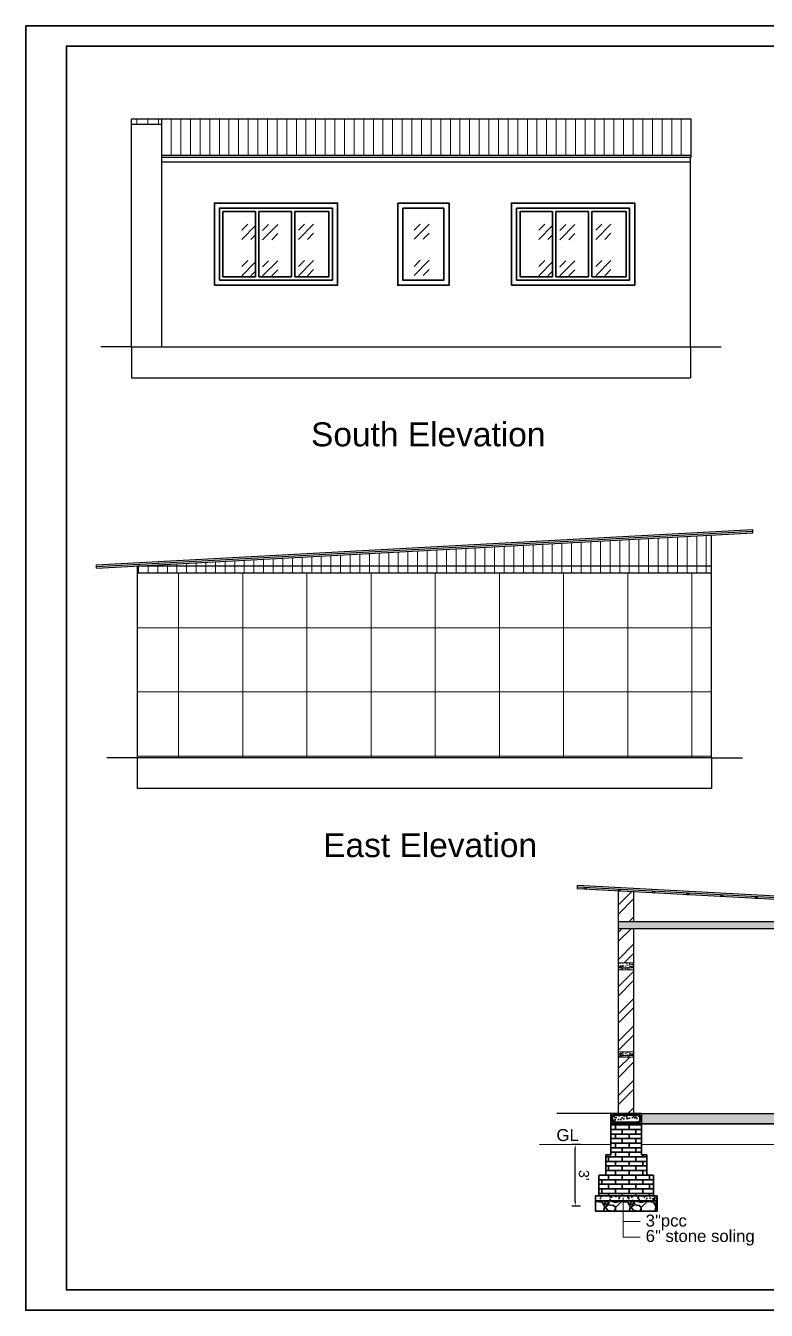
# Model space of a CAD drawing. Header units: inches. Extents: x 380359 to 404964, y -48881 to -44155.
# Drawn here: x 396868 to 397301, y -48221 to -47471 of the extents above; entities that cross this region are included whole.
import ezdxf

# ---------------------------------------------------------------- set-up
doc = ezdxf.new("R2010")
doc.units = ezdxf.units.IN
doc.header["$LTSCALE"] = 2
doc.header["$MEASUREMENT"] = 0
doc.header["$PDMODE"] = 34
doc.layers.get('0').update_dxf_attribs({"linetype": 'CONTINUOUS'})
doc.layers.get('DEFPOINTS').update_dxf_attribs({"color": 141, "linetype": 'CONTINUOUS'})
for name, color, linetype, lineweight in [('1', 7, 'CONTINUOUS', 13), ('door', 20, 'CONTINUOUS', 35), ('steps', 253, 'CONTINUOUS', 20), ('WALL - A', 1, 'CONTINUOUS', 40)]:
    doc.layers.add(name, color=color, linetype=linetype, lineweight=lineweight)
doc.layers.add('Normal Wall', color=7, linetype='CONTINUOUS', lineweight=35, true_color=0xffaf89)
doc.styles.add('Lettring Text', font='arial.ttf')
doc.styles.get("Standard").update_dxf_attribs({"font": 'ARIALN.TTF'})
doc.dimstyles.new('Copy of Standard', dxfattribs={"dimtxt": 6, "dimasz": 2.875, "dimexe": 2, "dimexo": 4, "dimgap": 2, "dimtad": 1, "dimdec": 0, "dimrnd": 1, "dimzin": 0, "dimdsep": 46, "dimlunit": 4, "dimtxsty": 'Lettring Text', "dimcen": 0.1, "dimclrd": 7, "dimclre": 7, "dimclrt": 7, "dimazin": 0, "dimtfac": 0.645, "dimtdec": 0, "dimtmove": 1, "dimatfit": 0, "dimfxl": 3, "dimfxlon": 1, "dimtfillclr": 256, "dimtolj": 1, "dimtzin": 0, "dimlwd": -1, "dimlwe": -1, "dimarcsym": 2})
pattern_1 = [(50, (-7278.583, -1192.748), (5.73808146, -0.50201708), [0.6, -6.6]), (355, (-7278.583, -1192.748), (-1.11001067, 6.01753707), [0.48, -5.28]), (100.4514445, (-7278.105, -1192.7897), (4.628070774, 5.51551993), [0.50992154, -5.6091369]), (46.1842, (-7278.583, -1191.148), (8.53793065, -1.32415425), [0.9, -9.9]), (96.6356355, (-7277.872, -1191.258), (7.47729557, 7.7929488), [0.76488274, -8.41371008]), (351.184164, (-7278.583, -1191.148), (7.47729556, 7.7929488), [0.72, -7.92]), (21, (-7277.783, -1191.548), (4.775256417, -3.220951125), [0.6, -6.6]), (326, (-7277.783, -1191.548), (1.946522655, 5.80120036), [0.48, -5.28]), (71.4514447, (-7277.385, -1191.8163), (6.721779014, 2.58024922), [0.50992152, -5.6091369]), (37.5, (-7278.5832, -1192.7479), (0.097278843, 2.663150831), [0, -5.216, 0, -5.36, 0, -5.3]), (7.5, (-7278.5832, -1192.748), (2.1045563, 3.155293695), [0, -3.056, 0, -5.096, 0, -2.02]), (327.5, (-7280.3672, -1192.7479), (4.270579489, -0.180438974), [0, -2, 0, -6.24, 0, -8.28]), (317.5, (-7281.167, -1192.748), (4.665489355, 0.80083986), [0, -2.6, 0, -4.144, 0, -5.88])]
pattern_2 = [(45, (-7278.583, -1192.748), (-7.9549513, 7.9549513), []), (45, (-7273.28, -1192.748), (-7.9549513, 7.9549513), [])]
pattern_3 = [(228.0127875, (36173.203, -17375.286), (-120, -135), [2.01804, -199.7863207]), (184.96974073, (36171.85303, -17376.78604), (180, 15), [3.46302, -342.8388714]), (132.51044708, (36168.403, -17377.086), (150, -165), [2.44182, -241.74048894]), (267.273689, (36162.553, -17380.83604), (15, 300), [3.15357, -312.2033706]), (292.83365418, (36162.403, -17383.98604), (-75, 180), [3.092325, -306.1405969]), (357.273689, (36163.603, -17386.83604), (-300, 15), [3.15357, -312.2033706]), (37.69424047, (36166.75303, -17386.98604), (-195, -150), [4.170435, -412.87272823]), (72.25532837, (36170.05303, -17384.43604), (105, 330), [3.93732, -389.79482245]), (121.42956562, (36171.253, -17380.68604), (-120, 195), [3.16425, -313.26109665]), (175.2363583, (36169.603, -17377.986), (165, -15), [3.61248, -177.0114387]), (222.3974378, (36166.00303, -17377.68604), (-180, -165), [4.67172, -462.5006251]), (138.81407483, (36177.403, -17380.986), (-105, 90), [1.594515, -157.8576722]), (171.4692344, (36176.203, -17379.93604), (195, -30), [3.033555, -300.32267124]), (225, (36173.203, -17379.486), (-2e-15, -15), [2.121315, -19.09188844]), (203.1985905, (36172.153, -17377.686), (75, 30), [1.14237, -113.0942266]), (291.8014095, (36171.103, -17378.136), (-15, 45), [1.615545, -79.1619271]), (30.9637565, (36171.703, -17379.636), (45, 30), [2.623935, -84.8403434]), (161.5650512, (36173.953, -17378.286), (30, -15), [1.897365, -45.5367999]), (16.38954033, (36162.403, -17378.136), (150, 45), [2.658, -263.1426772]), (70.34617594, (36164.953, -17377.386), (-60, -165), [2.229915, -220.7611162]), (293.1985905, (36173.953, -17375.286), (-30, 75), [2.284725, -111.9518716]), (343.61045967, (36174.853, -17377.386), (-150, 45), [2.658, -263.1426772]), (339.4439548, (36162.403, -17387.436), (-75, 30), [2.5632, -125.5968562]), (294.77514057, (36164.803, -17388.336), (-75, 165), [2.14767, -212.61964595]), (66.8014095, (36174.103, -17390.286), (30, 75), [2.284725, -111.9518716]), (17.35402464, (36175.003, -17388.186), (-195, -60), [2.514465, -248.9313542]), (69.4439548, (36166.753, -17390.286), (-30, -75), [1.2816, -126.8784562]), (101.3099325, (36173.203, -17390.286), (-15, 60), [0.76485, -75.7204427]), (165.9637565, (36173.053, -17389.536), (45, -15), [3.092325, -58.7542594]), (186.00900596, (36170.053, -17388.78604), (150, 15), [2.86575, -283.7088476]), (303.6900675, (36171.703, -17380.986), (-15, 30), [2.16333, -51.91993913]), (353.15722659, (36172.90303, -17382.78604), (255, -30), [3.77691, -373.91343936]), (60.9453959, (36176.653, -17383.236), (-60, -105), [1.54434, -152.8901121]), (90, (36177.403, -17381.886), (-15, 15), [0.9, -14.1]), (120.25643716, (36169.753, -17388.336), (60, -105), [2.08386, -206.30279984]), (48.0127875, (36168.703, -17386.536), (120, 135), [4.03608, -197.7682807]), (0, (36171.403, -17383.536), (15, 15), [3.9, -11.1]), (325.30484647, (36175.303, -17383.536), (150, -105), [2.37171, -234.7991145]), (254.0546041, (36177.253, -17384.886), (-15, -60), [2.18403, -107.01761834]), (207.64597536, (36176.65303, -17386.98604), (-285, -150), [3.555975, -352.04211273]), (175.42607874, (36173.50303, -17388.63604), (-195, 15), [3.761985, -372.4361011])]
pattern_4 = [(50, (332890.57, 68406.0687), (5.73808146, -0.50201708), [0.6, -6.6]), (355, (332890.57, 68406.0687), (-1.11001067, 6.01753707), [0.48, -5.28]), (100.4514, (332891.0484, 68406.027), (4.62807505, 5.51551634), [0.50992152, -5.6091369]), (46.1842, (332890.57, 68407.669), (8.5379284, -1.3241521), [0.9, -9.9]), (96.6356, (332891.282, 68407.558), (7.47730164, 7.79294297), [0.7648823, -8.413704]), (351.1842, (332890.57, 68407.669), (7.47729556, 7.7929488), [0.72, -7.92]), (21, (332891.37, 68407.2687), (4.77525642, -3.22095113), [0.6, -6.6]), (326, (332891.37, 68407.2687), (1.94652266, 5.80120036), [0.48, -5.28]), (71.4514, (332891.768, 68407.0003), (6.72178103, 2.58024397), [0.50992152, -5.6091369]), (37.5, (332890.5702, 68406.0687), (0.097278843, 2.66315083), [0, -5.216, 0, -5.36, 0, -5.3]), (7.5, (332890.5702, 68406.0687), (2.1045563, 3.155293695), [0, -3.056, 0, -5.096, 0, -2.02]), (327.5, (332888.7862, 68406.0687), (4.27057949, -0.180438974), [0, -2, 0, -6.24, 0, -8.28]), (317.5, (332887.986, 68406.0687), (4.66548935, 0.80083986), [0, -2.6, 0, -4.144, 0, -5.88])]

# ---------------------------------------------------------------- blocks, each defined once
blk = doc.blocks.new('*D592')
at = {"color": 7, "transparency": 16777216}
for p, q in [((397192, -48124.16), (397187, -48124.16)), ((397189, -48157.28), (397189, -48127.03)), ((397192, -48160.15), (397187, -48160.15))]:
    blk.add_line(p, q, dxfattribs=at)
at = {"color": 7, "linetype": 'ByBlock', "transparency": 16777216}
for points in [[(397189.48, -48127.03), (397188.52, -48127.03), (397189, -48124.16)], [(397189.48, -48157.28), (397188.52, -48157.28), (397189, -48160.15)]]:
    blk.add_solid(points, dxfattribs=at)
at = {"layer": 'DEFPOINTS', "color": 0, "linetype": 'ByBlock', "transparency": 16777216}
for p in [(397189, -48124.16), (397200.82, -48124.16), (397200.82, -48160.15)]:
    blk.add_point(p, dxfattribs=at)
at = {"color": 7, "linetype": 'ByBlock', "lineweight": 5, "transparency": 16777216, "insert": (397194.07, -48142.16), "char_height": 6, "attachment_point": 5, "rotation": 270.00118, "style": 'Lettring Text'}
blk.add_mtext("\\A1;3'", dxfattribs=at)

msp = doc.modelspace()

# ---------------------------------------------------------------- hatches: boundary and pattern name
at = {"linetype": 'ByBlock', "lineweight": 5}
h = msp.add_hatch(dxfattribs=at)
h.set_pattern_fill('AR-CONC', scale=0.5, style=0)
h.set_pattern_definition([(50, (350975.3918, 20785.5977), (3.58630091, -0.31376067), [0.375, -4.125]), (355, (350975.392, 20785.5977), (-0.69375667, 3.76096067), [0.3, -3.3]), (100.4514, (350975.6907, 20785.5716), (2.89254691, 3.44719771), [0.31870095, -3.50571056]), (46.1842, (350975.392, 20786.5977), (5.33620524, -0.82759507), [0.5625, -6.1875]), (96.6356, (350975.8365, 20786.5287), (4.67331353, 4.87058935), [0.47805144, -5.258565]), (351.1842, (350975.392, 20786.5977), (4.67330973, 4.870593), [0.45, -4.95]), (21, (350975.8918, 20786.3477), (2.98453526, -2.01309445), [0.375, -4.125]), (326, (350975.892, 20786.3477), (1.21657666, 3.62575023), [0.3, -3.3]), (71.4514, (350976.1406, 20786.18), (4.20111314, 1.61265248), [0.31870095, -3.50571056]), (37.5, (350975.3918, 20785.5977), (0.060799277, 1.66446927), [0, -3.26, 0, -3.35, 0, -3.3125]), (7.5, (350975.3918, 20785.5977), (1.315347687, 1.97205856), [0, -1.91, 0, -3.185, 0, -1.2625]), (327.5, (350974.2768, 20785.5977), (2.66911218, -0.112774359), [0, -1.25, 0, -3.9, 0, -5.175]), (317.5, (350973.7768, 20785.5977), (2.91593085, 0.50052491), [0, -1.625, 0, -2.59, 0, -3.675])])
h.paths.add_polyline_path([(397223.32, -48018.15), (397214.32, -48018.15), (397214.32, -48022.15), (397223.32, -48022.15)])
edge = h.paths.add_edge_path(flags=16)
edge.add_arc((397222.23, -48020.8), 0.496, 180, 268.05799, ccw=False)
edge.add_arc((397222.23, -48020.8), 0.496, 0, 180, ccw=False)
edge.add_arc((397222.23, -48020.8), 0.496, -91.94201, 0, ccw=False)
edge.add_line((397222.22, -48021.29), (397215.42, -48021.29))
edge.add_arc((397215.4, -48020.8), 0.496, 180, 271.94201, ccw=False)
edge.add_arc((397215.4, -48020.8), 0.496, 0, 180, ccw=False)
edge.add_arc((397215.4, -48020.8), 0.496, -88.05799, 0, ccw=False)
edge.add_line((397215.42, -48021.29), (397222.22, -48021.29))
h = msp.add_hatch(color=7, dxfattribs=at)
h.paths.add_polyline_path([(397222.73, -48020.52, 0.414214), (397222.23, -48020.03), (397222.07, -48020.06, 0.315664), (397221.74, -48020.52, 1)])
h.paths.add_polyline_path([(397215.57, -48020.06), (397215.4, -48020.03, 0.414214), (397214.9, -48020.52, 0.404321), (397215.38, -48021.02), (397215.42, -48021.02, 0.404321), (397215.9, -48020.52, 0.315664)])
h = msp.add_hatch(dxfattribs=at)
h.set_pattern_fill('AR-CONC', scale=0.5, style=0)
h.set_pattern_definition([(50, (350975.3918, 20734.5977), (3.58630091, -0.31376067), [0.375, -4.125]), (355, (350975.392, 20734.5977), (-0.69375667, 3.76096067), [0.3, -3.3]), (100.4514, (350975.6907, 20734.5716), (2.89254691, 3.44719771), [0.31870095, -3.50571056]), (46.1842, (350975.392, 20735.5977), (5.33620524, -0.82759507), [0.5625, -6.1875]), (96.6356, (350975.8365, 20735.5287), (4.67331353, 4.87058935), [0.47805144, -5.258565]), (351.1842, (350975.392, 20735.5977), (4.67330973, 4.870593), [0.45, -4.95]), (21, (350975.8918, 20735.3477), (2.98453526, -2.01309445), [0.375, -4.125]), (326, (350975.892, 20735.3477), (1.21657666, 3.62575023), [0.3, -3.3]), (71.4514, (350976.1406, 20735.18), (4.20111314, 1.61265248), [0.31870095, -3.50571056]), (37.5, (350975.3918, 20734.5977), (0.060799277, 1.66446927), [0, -3.26, 0, -3.35, 0, -3.3125]), (7.5, (350975.3918, 20734.5977), (1.315347687, 1.97205856), [0, -1.91, 0, -3.185, 0, -1.2625]), (327.5, (350974.2768, 20734.5977), (2.66911218, -0.112774359), [0, -1.25, 0, -3.9, 0, -5.175]), (317.5, (350973.7768, 20734.5977), (2.91593085, 0.50052491), [0, -1.625, 0, -2.59, 0, -3.675])])
h.paths.add_polyline_path([(397223.32, -48070.15), (397214.32, -48070.15), (397214.32, -48073.15), (397223.32, -48073.15)])
h.paths.add_polyline_path([(397222.22, -48072.29, -0.404321), (397221.74, -48071.8, -1), (397222.73, -48071.8, -0.424176), (397222.22, -48072.29), (397215.42, -48072.29, -0.424176), (397214.9, -48071.8, -1), (397215.9, -48071.8, -0.404321), (397215.42, -48072.29)], flags=16)
h = msp.add_hatch(color=7, dxfattribs=at)
h.paths.add_polyline_path([(397222.73, -48071.8, 0.414214), (397222.23, -48071.3), (397222.07, -48071.33, 0.315664), (397221.74, -48071.8, 1)])
h.paths.add_polyline_path([(397215.57, -48071.33), (397215.4, -48071.3, 0.414214), (397214.9, -48071.8, 0.404321), (397215.38, -48072.29), (397215.42, -48072.29, 0.404321), (397215.9, -48071.8, 0.315664)])
at = {"layer": '1', "ltscale": 5}
h = msp.add_hatch(dxfattribs=at)
h.set_pattern_fill('ANSI37', color=256, scale=300, angle=45, style=0)
h.set_pattern_definition([(90, (-4142.78, -984.797), (-37.5, 0), []), (180, (-4142.78, -984.797), (-4e-15, -37.5), [])])
h.paths.add_polyline_path([(397268.73, -47898.2), (397268.73, -47790.2), (396933.19, -47790.2), (396933.19, -47898.2)])
at = {"layer": 'door', "ltscale": 0.5}
h = msp.add_hatch(dxfattribs=at)
h.set_pattern_fill('GOST_GLASS', color=256, scale=2.5)
h.set_pattern_definition([(45, (34481.648, -16942.314), (21.21320344, 0), [12.5, -17.5]), (45, (34486.951, -16942.314), (21.21320344, 0), [5, -25]), (45, (34481.648, -16937.01), (21.21320344, 0), [5, -25])])
h.paths.add_polyline_path([(397002.11, -47579.18), (396983.11, -47579.18), (396983.11, -47617.18), (397002.11, -47617.18)])
h = msp.add_hatch(dxfattribs=at)
h.set_pattern_fill('GOST_GLASS', color=256, scale=2.5)
h.set_pattern_definition([(45, (34472.648, -16942.499), (21.21320344, 0), [12.5, -17.5]), (45, (34477.951, -16942.499), (21.21320344, 0), [5, -25]), (45, (34472.648, -16937.195), (21.21320344, 0), [5, -25])])
h.paths.add_polyline_path([(397023.11, -47579.37), (397004.11, -47579.18), (397004.11, -47617.18), (397023.11, -47617.37)])
h = msp.add_hatch(dxfattribs=at)
h.set_pattern_fill('GOST_GLASS', color=256, scale=2.5)
h.set_pattern_definition([(45, (34493.648, -16942.314), (21.21320344, 0), [12.5, -17.5]), (45, (34498.951, -16942.314), (21.21320344, 0), [5, -25]), (45, (34493.648, -16937.01), (21.21320344, 0), [5, -25])])
h.paths.add_polyline_path([(397045.11, -47579.18), (397025.11, -47579.18), (397025.11, -47617.18), (397045.11, -47617.18)])
h = msp.add_hatch(dxfattribs=at)
h.set_pattern_fill('GOST_GLASS', color=256, scale=2.5)
h.set_pattern_definition([(45, (35239.955, 3337.638), (21.21320344, 0), [12.5, -17.5]), (45, (35245.259, 3337.638), (21.21320344, 0), [5, -25]), (45, (35239.955, 3342.942), (21.21320344, 0), [5, -25])])
h.paths.add_polyline_path([(397088.26, -47577.18), (397088.26, -47619.18), (397112.26, -47619.18), (397112.26, -47577.18)])
h = msp.add_hatch(dxfattribs=at)
h.set_pattern_fill('GOST_GLASS', color=256, scale=2.5)
h.set_pattern_definition([(45, (34655.304, -16942.314), (21.21320344, 0), [12.5, -17.5]), (45, (34660.608, -16942.314), (21.21320344, 0), [5, -25]), (45, (34655.304, -16937.01), (21.21320344, 0), [5, -25])])
h.paths.add_polyline_path([(397175.76, -47579.18), (397156.76, -47579.18), (397156.76, -47617.18), (397175.76, -47617.18)])
h = msp.add_hatch(dxfattribs=at)
h.set_pattern_fill('GOST_GLASS', color=256, scale=2.5)
h.set_pattern_definition([(45, (34646.304, -16942.499), (21.21320344, 0), [12.5, -17.5]), (45, (34651.608, -16942.499), (21.21320344, 0), [5, -25]), (45, (34646.304, -16937.195), (21.21320344, 0), [5, -25])])
h.paths.add_polyline_path([(397196.76, -47579.37), (397177.76, -47579.18), (397177.76, -47617.18), (397196.76, -47617.37)])
h = msp.add_hatch(dxfattribs=at)
h.set_pattern_fill('GOST_GLASS', color=256, scale=2.5)
h.set_pattern_definition([(45, (34667.304, -16942.314), (21.21320344, 0), [12.5, -17.5]), (45, (34672.608, -16942.314), (21.21320344, 0), [5, -25]), (45, (34667.304, -16937.01), (21.21320344, 0), [5, -25])])
h.paths.add_polyline_path([(397218.76, -47579.18), (397198.76, -47579.18), (397198.76, -47617.18), (397218.76, -47617.18)])
h = msp.add_hatch(dxfattribs=at)
h.set_pattern_fill('AR-CONC', color=256, scale=0.8, style=0)
h.set_pattern_definition(pattern_1)
h.paths.add_polyline_path([(397549.85, -47994.15), (397214.32, -47994.15), (397214.32, -47998.15), (397549.85, -47998.15)])
h = msp.add_hatch(dxfattribs=at)
h.set_pattern_fill('AR-CONC', color=256, scale=0.8, style=0)
h.set_pattern_definition(pattern_4)
h.paths.add_polyline_path([(397227.82, -48106.15), (397209.82, -48106.15), (397209.82, -48112.15), (397227.82, -48112.15), (397227.82, -48107.1)])
h.paths.add_polyline_path([(397226.82, -48107.1), (397226.82, -48111.15), (397210.82, -48111.15), (397210.82, -48107.1), (397211.12, -48107.1, -0.049683), (397211.18, -48107.1)], flags=16)
h.paths.add_polyline_path([(397226.81, -48107.44, -1), (397226.14, -48107.44, -1)], flags=0)
h.paths.add_polyline_path([(397226.82, -48110.82, -1), (397226.15, -48110.82, -1)], flags=16)
h.paths.add_polyline_path([(397211.49, -48110.82, -1), (397210.82, -48110.82, -1)], flags=16)
h = msp.add_hatch(dxfattribs=at)
h.set_pattern_fill('AR-CONC', color=256, scale=0.8, style=0)
h.set_pattern_definition(pattern_4)
h.paths.add_polyline_path([(397226.82, -48107.1), (397210.82, -48107.1), (397210.82, -48111.15), (397226.82, -48111.15)])
h = msp.add_hatch(color=256, dxfattribs=at)
h.paths.add_polyline_path([(397211.49, -48107.44, 0.385424), (397211.18, -48107.1), (397211.12, -48107.1, 0.385424), (397210.82, -48107.44, 1)])
h.paths.add_polyline_path([(397210.82, -48110.82, 1), (397211.49, -48110.82, 1)])
h.paths.add_polyline_path([(397226.14, -48107.44, 1), (397226.81, -48107.44, 1)])
h.paths.add_polyline_path([(397226.15, -48110.82, 1), (397226.82, -48110.82, 1)])
at = {"layer": 'door', "ltscale": 0.5, "transparency": 33554648}
h = msp.add_hatch(dxfattribs=at)
h.set_pattern_fill('AR-BRSTD', color=256)
h.set_pattern_definition([(0, (241816.4962, -21218.7257), (0, 2.667), []), (90, (241816.496, -21218.7257), (-4, 2.667), [2.667, -2.667])])
h.paths.add_polyline_path([(397227.82, -48112.15), (397209.82, -48112.15), (397209.82, -48130.15), (397227.82, -48130.15)])
h.paths.add_polyline_path([(397230.82, -48130.15), (397206.82, -48130.15), (397206.82, -48142.15), (397227.82, -48142.15), (397230.82, -48142.15)])
h.paths.add_polyline_path([(397234.82, -48142.15), (397227.82, -48142.15), (397206.82, -48142.15), (397202.82, -48142.15), (397202.82, -48154.15), (397234.82, -48154.15)])
at = {"layer": 'door', "ltscale": 0.5}
h = msp.add_hatch(dxfattribs=at)
h.set_pattern_fill('AR-CONC', color=256, style=0)
h.set_pattern_definition([(50, (392451.0776, 20288.7274), (7.17260183, -0.62752135), [0.75, -8.25]), (355, (392451.0776, 20288.7274), (-1.3875133, 7.5219213), [0.6, -6.6]), (100.4514, (392451.675, 20288.675), (5.7850938, 6.8943954), [0.6374019, -7.0114211]), (46.1842, (392451.078, 20290.727), (10.6724105, -1.6551901), [1.125, -12.375]), (96.6356, (392451.967, 20290.589), (9.346627, 9.7411787), [0.9561029, -10.51713]), (351.1842, (392451.078, 20290.727), (9.3466195, 9.741186), [0.9, -9.9]), (21, (392452.0776, 20290.2274), (5.9690705, -4.0261889), [0.75, -8.25]), (326, (392452.0776, 20290.2274), (2.4331533, 7.25150045), [0.6, -6.6]), (71.4514, (392452.575, 20289.892), (8.4022263, 3.225305), [0.6374019, -7.0114211]), (37.5, (392451.0776, 20288.7274), (0.12159855, 3.32893854), [0, -6.52, 0, -6.7, 0, -6.625]), (7.5, (392451.0776, 20288.7274), (2.63069537, 3.94411712), [0, -3.82, 0, -6.37, 0, -2.525]), (327.5, (392448.8476, 20288.7274), (5.33822436, -0.22554872), [0, -2.5, 0, -7.8, 0, -10.35]), (317.5, (392447.8476, 20288.7274), (5.8318617, 1.00104982), [0, -3.25, 0, -5.18, 0, -7.35])])
h.paths.add_polyline_path([(397236.82, -48154.15), (397200.82, -48154.15), (397200.82, -48157.15), (397236.82, -48157.15)])
at = {"layer": 'door', "ltscale": 0.5, "transparency": 33554648}
h = msp.add_hatch(dxfattribs=at)
h.set_pattern_fill('GRAVEL', color=256, scale=15)
h.set_pattern_definition(pattern_3)
h.paths.add_polyline_path([(397216.97, -48157.15), (397200.82, -48157.15), (397200.82, -48163.15), (397216.97, -48163.15)])
h = msp.add_hatch(dxfattribs=at)
h.set_pattern_fill('GRAVEL', color=256, scale=15)
h.set_pattern_definition(pattern_3)
h.paths.add_polyline_path([(397236.82, -48163.15), (397236.82, -48157.15), (397216.97, -48157.15), (397216.97, -48163.15)])
at = {"layer": 'steps', "ltscale": 0.3}
h = msp.add_hatch(dxfattribs=at)
h.set_pattern_fill('ANSI31', scale=50, angle=45)
h.set_pattern_definition([(90, (-5785.8554, -744.7754), (-6.25, 0), [])])
h.paths.add_polyline_path([(396947.42, -47524.89), (396929.78, -47524.89), (396929.78, -47528.18), (396947.42, -47528.18)])
h = msp.add_hatch(dxfattribs=at)
h.set_pattern_fill('ANSI31', scale=45, angle=45)
h.set_pattern_definition([(90, (-5785.8554, -744.7754), (-5.625, 0), [])])
h.paths.add_polyline_path([(397256.56, -47524.89), (396947.42, -47524.89), (396947.42, -47546.47), (397256.56, -47546.47)])
h = msp.add_hatch(dxfattribs=at)
h.set_pattern_fill('ANSI31', scale=45, angle=45)
h.paths.add_polyline_path([(397268.73, -47786.2), (397268.73, -47768.2), (396933.19, -47786.2)])
h = msp.add_hatch(dxfattribs=at)
h.set_pattern_fill('ANSI31', scale=45, angle=45)
h.paths.add_polyline_path([(396933.19, -47786.2), (396933.19, -47790.2), (397268.73, -47790.2), (397268.73, -47786.2)])
h = msp.add_hatch(dxfattribs=at)
h.set_pattern_fill('AR-CONC', scale=0.8, style=0)
h.set_pattern_definition(pattern_1)
h.paths.add_polyline_path([(397372.35, -48106.15), (397227.82, -48106.15), (397227.82, -48112.15), (397372.35, -48112.15)])
at = {"layer": 'WALL - A', "lineweight": 25}
h = msp.add_hatch(dxfattribs=at)
h.set_pattern_fill('ANSI32', color=256, scale=30, style=0)
h.set_pattern_definition(pattern_2)
h.paths.add_polyline_path([(397223.32, -47976.64), (397214.32, -47976.15), (397214.32, -47994.15), (397223.32, -47994.15)])
h = msp.add_hatch(dxfattribs=at)
h.set_pattern_fill('ANSI32', color=256, scale=30, style=0)
h.set_pattern_definition(pattern_2)
h.paths.add_polyline_path([(397223.32, -47998.15), (397214.32, -47998.15), (397214.32, -48018.15), (397223.32, -48018.15)])
h = msp.add_hatch(dxfattribs=at)
h.set_pattern_fill('ANSI32', color=256, scale=30, style=0)
h.set_pattern_definition(pattern_2)
h.paths.add_polyline_path([(397223.32, -48022.15), (397214.32, -48022.15), (397214.32, -48070.15), (397223.32, -48070.15)])
h = msp.add_hatch(dxfattribs=at)
h.set_pattern_fill('ANSI32', color=256, scale=30, style=0)
h.set_pattern_definition(pattern_2)
h.paths.add_polyline_path([(397223.32, -48073.15), (397214.32, -48073.15), (397214.32, -48106.15), (397223.32, -48106.15)])

# ---------------------------------------------------------------- linework, layer by layer
at = {"ltscale": 0.5}
for p, q in [((396929.78, -47524.89), (397256.56, -47524.89)), ((396929.78, -47547.47), (396929.78, -47524.89)), ((396947.42, -47528.18), (396929.78, -47528.18)), ((396947.42, -47658.18), (396947.42, -47524.89)), ((397256.56, -47524.89), (397256.56, -47547.47)), ((396929.78, -47658.18), (396929.78, -47547.47)), ((397256.35, -47546.47), (396947.42, -47546.47)), ((397256.35, -47547.47), (396947.42, -47547.47)), ((397256.35, -47550.18), (396947.42, -47550.18)), ((397256.35, -47546.47), (397256.56, -47546.47)), ((397256.35, -47658.18), (397256.35, -47547.47)), ((397256.56, -47547.47), (397256.35, -47547.47)), ((396929.78, -47658.18), (396911.78, -47658.18)), ((396929.78, -47658.18), (397256.35, -47658.18)), ((396929.78, -47658.18), (396929.78, -47676.18)), ((397256.35, -47658.18), (397274.35, -47658.18)), ((397256.35, -47658.18), (397256.35, -47676.18)), ((396929.78, -47676.18), (397256.35, -47676.18)), ((396909.19, -47785.49), (397292.73, -47764.91)), ((396909.19, -47786.49), (397292.73, -47765.91)), ((396909.19, -47787.49), (397292.73, -47766.92)), ((397268.73, -47898.2), (397268.73, -47768.2)), ((397292.73, -47766.92), (397292.73, -47764.91)), ((396909.19, -47787.49), (396909.19, -47785.49)), ((396933.19, -47898.2), (396933.19, -47786.2)), ((396933.19, -47786.2), (397268.73, -47786.2)), ((396933.19, -47790.2), (397268.73, -47790.2)), ((396933.19, -47898.2), (396915.19, -47898.2)), ((397268.73, -47898.2), (396933.19, -47898.2)), ((396933.19, -47916.2), (396933.19, -47898.2)), ((397268.73, -47898.2), (397286.73, -47898.2)), ((397268.73, -47898.2), (397268.73, -47916.2)), ((397268.73, -47916.2), (396933.19, -47916.2)), ((397573.85, -47993.44), (397190.32, -47972.86)), ((397190.32, -47974.87), (397190.32, -47972.86)), ((397573.85, -47994.44), (397190.32, -47973.86)), ((397573.85, -47995.44), (397190.32, -47974.87)), ((397214.32, -48106.15), (397214.32, -47976.15)), ((397223.32, -47994.15), (397223.32, -47976.15)), ((397549.85, -47994.15), (397214.32, -47994.15)), ((397549.85, -47998.15), (397214.32, -47998.15)), ((397223.32, -48106.15), (397223.32, -47998.15)), ((397214.32, -48106.15), (397178.32, -48106.15)), ((397214.32, -48106.15), (397184.32, -48106.15)), ((397214.32, -48106.15), (397549.85, -48106.15)), ((397214.32, -48106.15), (397223.32, -48106.15))]:
    msp.add_line(p, q, dxfattribs=at)
at = {"color": 7, "linetype": 'ByBlock', "lineweight": 5}
for p, q in [((397214.32, -48018.15), (397223.32, -48018.15)), ((397214.32, -48022.15), (397223.32, -48022.15)), ((397214.32, -48022.15), (397223.32, -48022.15)), ((397215.38, -48021.02), (397222.23, -48021.02)), ((397215.4, -48020.03), (397217.15, -48020.33)), ((397222.23, -48020.03), (397220.49, -48020.33)), ((397214.32, -48070.15), (397223.32, -48070.15)), ((397215.4, -48071.3), (397217.15, -48071.61)), ((397222.23, -48071.3), (397220.49, -48071.61)), ((397214.32, -48073.15), (397223.32, -48073.15)), ((397214.32, -48073.15), (397223.32, -48073.15)), ((397215.38, -48072.29), (397222.23, -48072.29)), ((397216.97, -48178.31), (397216.97, -48155.25)), ((397216.97, -48169.22), (397226.97, -48169.22)), ((397216.97, -48178.31), (397226.97, -48178.31))]:
    msp.add_line(p, q, dxfattribs=at)
at = {"color": 7, "linetype": 'ByBlock', "lineweight": 5, "ltscale": 10}
for p, q in [((397168.18, -48124.16), (397209.82, -48124.16)), ((397227.82, -48124.16), (397536.35, -48124.14))]:
    msp.add_line(p, q, dxfattribs=at)
at = {"ltscale": 0.5}
for points in [[(397194.37, -47974.08), (397195.37, -47974.14), (397195.32, -47975.13), (397194.32, -47975.08)], [(397214.37, -47975.15), (397215.37, -47975.21), (397215.32, -47976.21), (397214.32, -47976.15)], [(397234.37, -47976.23), (397235.37, -47976.28), (397235.31, -47977.28), (397234.31, -47977.23)], [(397254.37, -47977.3), (397255.36, -47977.35), (397255.31, -47978.35), (397254.31, -47978.3)], [(397274.36, -47978.37), (397275.36, -47978.43), (397275.31, -47979.43), (397274.31, -47979.37)], [(397294.36, -47979.45), (397295.36, -47979.5), (397295.31, -47980.5), (397294.31, -47980.44)]]:
    msp.add_lwpolyline(points, close=True, dxfattribs=at)
at = {"color": 7, "linetype": 'ByBlock', "lineweight": 5}
for centre in [(397215.4, -48020.52), (397222.23, -48020.52), (397215.4, -48071.8), (397222.23, -48071.8)]:
    msp.add_circle(centre, 0.496, dxfattribs=at)
at = {"layer": 'door', "ltscale": 0.5}
for p, q in [((397002.11, -47579.18), (397002.11, -47617.18)), ((397004.11, -47579.18), (397004.11, -47617.18)), ((397023.11, -47579.18), (397023.11, -47617.18)), ((397025.11, -47579.18), (397025.11, -47617.18)), ((397175.76, -47579.18), (397175.76, -47617.18)), ((397177.76, -47579.18), (397177.76, -47617.18)), ((397196.76, -47579.18), (397196.76, -47617.18)), ((397198.76, -47579.18), (397198.76, -47617.18)), ((397209.82, -48106.15), (397227.82, -48106.15)), ((397209.82, -48106.15), (397209.82, -48130.15)), ((397226.82, -48107.1), (397210.82, -48107.1)), ((397210.82, -48107.1), (397210.82, -48111.15)), ((397214.32, -48106.15), (397223.32, -48106.15)), ((397214.32, -48106.15), (397223.32, -48106.15)), ((397223.32, -48106.15), (397214.32, -48106.15)), ((397214.32, -48106.15), (397223.32, -48106.15)), ((397226.31, -48107.1), (397225.81, -48107.75)), ((397226.82, -48107.55), (397226.31, -48108.21)), ((397226.82, -48107.1), (397226.82, -48111.15)), ((397227.82, -48106.15), (397227.82, -48130.15)), ((397209.82, -48112.15), (397227.82, -48112.15)), ((397226.82, -48111.15), (397210.82, -48111.15)), ((397214.32, -48112.15), (397549.85, -48112.15)), ((397206.82, -48130.15), (397206.82, -48142.15)), ((397209.82, -48130.15), (397206.82, -48130.15)), ((397227.82, -48130.15), (397230.82, -48130.15)), ((397230.82, -48130.15), (397230.82, -48142.15)), ((397202.82, -48142.15), (397206.82, -48142.15)), ((397202.82, -48142.15), (397202.82, -48154.15)), ((397230.82, -48142.15), (397234.82, -48142.15)), ((397234.82, -48142.15), (397234.82, -48154.15)), ((397200.82, -48154.15), (397236.82, -48154.15)), ((397200.82, -48154.15), (397200.82, -48163.15)), ((397200.82, -48157.15), (397236.82, -48157.15)), ((397236.82, -48154.15), (397236.82, -48163.15)), ((397200.82, -48163.15), (397236.82, -48163.15))]:
    msp.add_line(p, q, dxfattribs=at)
for points in [[(396978.11, -47622.18), (397050.11, -47622.18), (397050.11, -47574.18), (396978.11, -47574.18)], [(397085.26, -47574.18), (397115.26, -47574.18), (397115.26, -47622.18), (397085.26, -47622.18)], [(397151.76, -47622.18), (397223.76, -47622.18), (397223.76, -47574.18), (397151.76, -47574.18)], [(396981.11, -47619.18), (397047.11, -47619.18), (397047.11, -47577.18), (396981.11, -47577.18)], [(397088.26, -47577.18), (397112.26, -47577.18), (397112.26, -47619.18), (397088.26, -47619.18)], [(397154.76, -47619.18), (397220.76, -47619.18), (397220.76, -47577.18), (397154.76, -47577.18)]]:
    msp.add_lwpolyline(points, close=True, dxfattribs=at)
for points in [[(397002.11, -47579.18), (396983.11, -47579.18), (396983.11, -47617.18), (397002.11, -47617.18)], [(397023.11, -47579.18), (397004.11, -47579.18)], [(397025.11, -47617.18), (397045.11, -47617.18), (397045.11, -47579.18), (397025.11, -47579.18)], [(397175.76, -47579.18), (397156.76, -47579.18), (397156.76, -47617.18), (397175.76, -47617.18)], [(397196.76, -47579.18), (397177.76, -47579.18)], [(397198.76, -47617.18), (397218.76, -47617.18), (397218.76, -47579.18), (397198.76, -47579.18)], [(397004.11, -47617.18), (397023.11, -47617.18)], [(397177.76, -47617.18), (397196.76, -47617.18)]]:
    msp.add_lwpolyline(points, dxfattribs=at)
for centre in [(397211.15, -48107.44), (397226.48, -48107.44), (397211.15, -48110.82), (397226.48, -48110.82)]:
    msp.add_circle(centre, 0.335, dxfattribs=at)
at = {"layer": 'Normal Wall'}
for points in [[(396867.84, -47470.54), (397925.85, -47470.54), (397925.85, -48221.07), (396867.84, -48221.07)], [(396867.84, -47470.54), (397925.85, -47470.54), (397925.85, -48221.07), (396867.84, -48221.07)], [(397913.94, -47482.45), (396891.66, -47482.45), (396891.66, -48209.16), (397913.94, -48209.16)], [(397913.94, -47482.45), (396891.66, -47482.45), (396891.66, -48209.16), (397913.94, -48209.16)]]:
    msp.add_lwpolyline(points, close=True, dxfattribs=at)

# ---------------------------------------------------------------- texts
at = {"color": 7, "linetype": 'ByBlock', "lineweight": 5}
for s, insert, char_height, width, attachment_point in [('{\\fArial CE|b0|i0|c0|p34;South Elevation}', (397103.11, -47709.39), 14, 235.547, 5), ('{\\fArial CE|b0|i0|c0|p34;East Elevation}', (397104.21, -47949.41), 14, 235.547, 5), ('{\\fArial CE|b0|i0|c0|p34;GL}', (397178.04, -48115.17), 7, 174.1012, 1), ("{\\fArial CE|b0|i0|c238|p34;3'}'{\\fArial CE|b0|i0|c238|p34;pcc}", (397230.18, -48165.14), 7, 174.1012, 1), ("{\\fArial CE|b0|i0|c0|p34;6\\fArial CE|b0|i0|c238|p34;'}'{\\fArial CE|b0|i0|c238|p34; \\fArial CE|b0|i0|c0|p34;stone\\fArial CE|b0|i0|c238|p34; soling}", (397230.18, -48174.14), 7, 174.1012, 1)]:
    msp.add_mtext(s, dxfattribs=dict(at, insert=insert, char_height=char_height, width=width, attachment_point=attachment_point))

# ---------------------------------------------------------------- dimensions: what is measured, and where the dimension line sits
dim = msp.add_aligned_dim(p1=(397200.82, -48160.15), p2=(397200.82, -48124.16), distance=11.82, dimstyle='Copy of Standard', dxfattribs=at)
dim.commit()
dim.dimension.update_dxf_attribs({"geometry": '*D592', "text_midpoint": (397194.07, -48142.16)})

doc.saveas('drawing.dxf')
